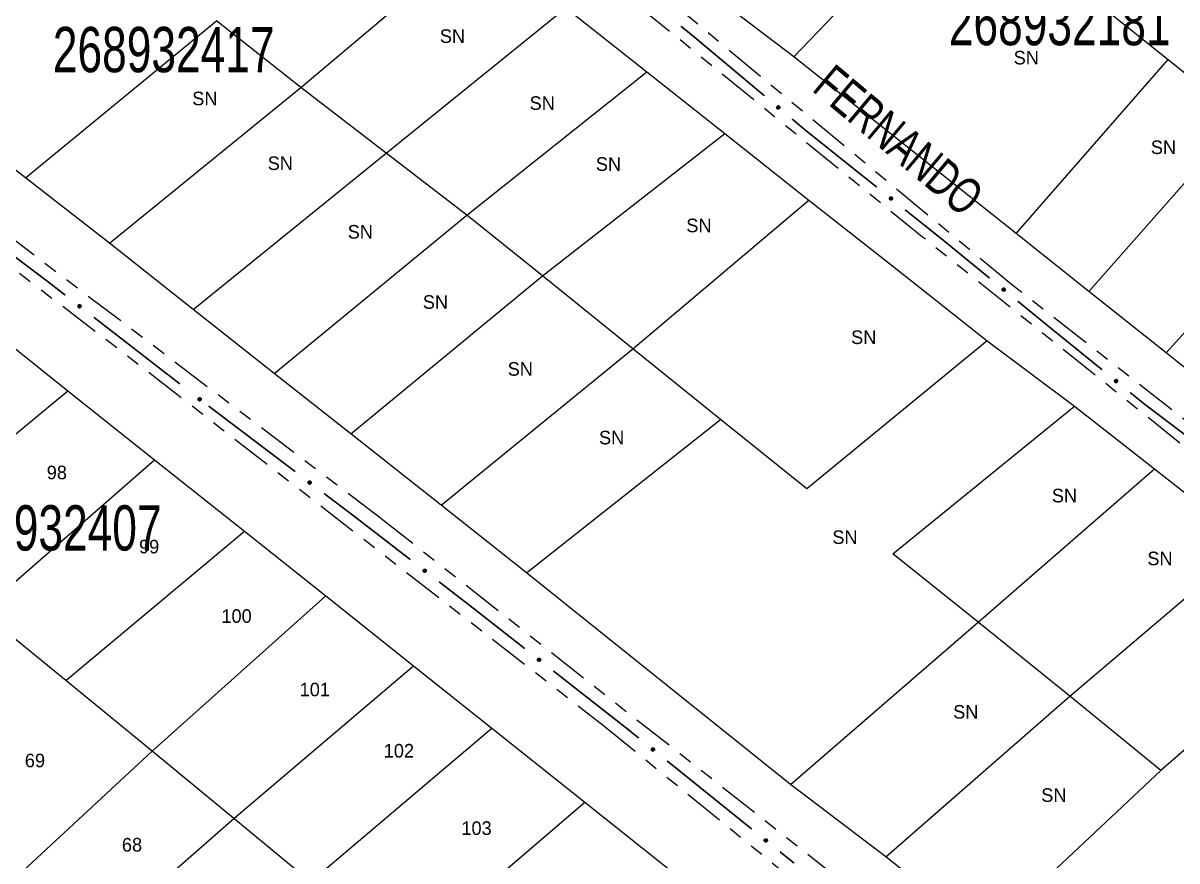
# Model space of a CAD drawing. Extents: x 207981 to 210201, y 4876477 to 4878908.
# Drawn here: x 208749.6 to 208877, y 4877132.3 to 4877224.8 of the extents above; entities that cross this region are included whole.
import ezdxf
from ezdxf.enums import TextEntityAlignment as Align

# ---------------------------------------------------------------- set-up
doc = ezdxf.new("R2010")
doc.units = 0
doc.header["$LTSCALE"] = 1.5
doc.header["$MEASUREMENT"] = 0
doc.linetypes.add('TRACO_25', pattern=[8, 3, -1, 1, -1, 1, -1])
for name, color, linetype in [('CD_MALHA_LOTES', 7, 'CONTINUOUS'), ('CD_TXT_QUADRA', 255, 'CONTINUOUS'), ('RU-QUADRA', 210, 'CONTINUOUS'), ('SV-EIXO-RUA-N-PAV', 6, 'CONTINUOUS'), ('SV-RUA-NAO-PAV', 7, 'CONTINUOUS'), ('SV-TXT-RUA-N-PAV', 7, 'CONTINUOUS'), ('Th_NmrPort', 1, 'CONTINUOUS')]:
    doc.layers.add(name, color=color, linetype=linetype)
doc.styles.add('ARIAL', font='ARIAL.SHX')

msp = doc.modelspace()

# ---------------------------------------------------------------- linework, layer by layer
at = {"layer": 'CD_MALHA_LOTES', "linetype": 'Continuous', "flags": 128}
for points in [[(208834.67, 4877221.06), (208852.46, 4877239.6)], [(208852.46, 4877239.6), (208875.99, 4877220.74)], [(208780.25, 4877217.68), (208799.79, 4877234.14)], [(208834.67, 4877221.06), (208825.23, 4877228.26)], [(208789.66, 4877210.43), (208809.52, 4877226.45)], [(208809.52, 4877226.45), (208818.46, 4877219.38)], [(208749.85, 4877207.69), (208770.955, 4877225.025)], [(208780.25, 4877217.68), (208770.955, 4877225.025)], [(208749.85, 4877207.69), (208730.04, 4877223.07)], [(208859.21, 4877201.54), (208834.67, 4877221.06)], [(208859.21, 4877201.54), (208875.99, 4877220.74)], [(208875.99, 4877220.74), (208884.1, 4877214.24)], [(208798.59, 4877203.56), (208818.46, 4877219.38)], [(208818.46, 4877219.38), (208827.06, 4877212.59)], [(208759.13, 4877200.48), (208780.25, 4877217.68)], [(208789.66, 4877210.43), (208780.25, 4877217.68)], [(208867.24, 4877195.15), (208884.1, 4877214.24)], [(208806.92, 4877196.86), (208827.06, 4877212.59)], [(208827.06, 4877212.59), (208836.35, 4877205.24)], [(208768.38, 4877193.16), (208789.66, 4877210.43)], [(208798.59, 4877203.56), (208789.66, 4877210.43)], [(208759.13, 4877200.48), (208749.85, 4877207.69)], [(208875.78, 4877188.36), (208892.85, 4877207.23)], [(208816.89, 4877188.83), (208836.35, 4877205.24)], [(208836.35, 4877205.24), (208845.74, 4877197.82)], [(208777.33, 4877186.09), (208798.59, 4877203.56)], [(208806.92, 4877196.86), (208798.59, 4877203.56)], [(208768.38, 4877193.16), (208759.13, 4877200.48)], [(208867.24, 4877195.15), (208859.21, 4877201.54)], [(208785.77, 4877179.42), (208806.92, 4877196.86)], [(208816.89, 4877188.83), (208806.92, 4877196.86)], [(208845.74, 4877197.82), (208856.03, 4877189.69)], [(208875.78, 4877188.36), (208867.24, 4877195.15)], [(208777.33, 4877186.09), (208768.38, 4877193.16)], [(208745.37, 4877191.5), (208754.55, 4877184.19)], [(208856.03, 4877189.69), (208836.11, 4877173.36)], [(208856.03, 4877189.69), (208865.67, 4877182.49)], [(208795.73, 4877171.56), (208816.89, 4877188.83)], [(208826.59, 4877181.03), (208816.89, 4877188.83)], [(208884.06, 4877181.77), (208875.78, 4877188.36)], [(208785.77, 4877179.42), (208777.33, 4877186.09)], [(208735.02, 4877168.05), (208754.55, 4877184.19)], [(208754.55, 4877184.19), (208764.12, 4877176.57)], [(208845.62, 4877166.17), (208865.67, 4877182.49)], [(208865.67, 4877182.49), (208874.48, 4877175.58)], [(208805.17, 4877164.09), (208826.59, 4877181.03)], [(208836.11, 4877173.36), (208826.59, 4877181.03)], [(208795.73, 4877171.56), (208785.77, 4877179.42)], [(208744.98, 4877159.86), (208764.12, 4877176.57)], [(208764.12, 4877176.57), (208774.03, 4877168.68)], [(208855.01, 4877158.63), (208874.48, 4877175.58)], [(208874.48, 4877175.58), (208884.99, 4877167.32)], [(208805.17, 4877164.09), (208795.73, 4877171.56)], [(208754.31, 4877152.19), (208774.03, 4877168.68)], [(208774.03, 4877168.68), (208783, 4877161.55)], [(208865.16, 4877150.49), (208884.99, 4877167.32)], [(208855.01, 4877158.63), (208845.62, 4877166.17)], [(208834.31, 4877140.72), (208805.17, 4877164.09)], [(208763.84, 4877144.39), (208783, 4877161.55)], [(208783, 4877161.55), (208792.69, 4877153.83)], [(208834.31, 4877140.72), (208855.01, 4877158.63)], [(208865.16, 4877150.49), (208855.01, 4877158.63)], [(208894.97, 4877159.48), (208875.18, 4877142.26)], [(208754.31, 4877152.19), (208748.48, 4877156.98)], [(208772.85, 4877136.98), (208792.69, 4877153.83)], [(208792.69, 4877153.83), (208801.34, 4877146.94)], [(208763.84, 4877144.39), (208754.31, 4877152.19)], [(208844.85, 4877132.75), (208865.16, 4877150.49)], [(208875.18, 4877142.26), (208865.16, 4877150.49)], [(208781.33, 4877129.99), (208801.34, 4877146.94)], [(208801.34, 4877146.94), (208811.61, 4877138.77)], [(208743.96, 4877126.01), (208763.84, 4877144.39)], [(208772.85, 4877136.98), (208763.84, 4877144.39)], [(208855.79, 4877124.06), (208875.18, 4877142.26)], [(208844.85, 4877132.75), (208834.31, 4877140.72)], [(208791.55, 4877121.59), (208811.61, 4877138.77)], [(208811.61, 4877138.77), (208820.12, 4877132)], [(208752.64, 4877119.25), (208772.85, 4877136.98)], [(208781.33, 4877129.99), (208772.85, 4877136.98)], [(208855.79, 4877124.06), (208844.85, 4877132.75)]]:
    msp.add_lwpolyline(points, dxfattribs=at)
at = {"layer": 'RU-QUADRA', "linetype": 'Continuous', "flags": 128}
for points in [[(208728.36, 4877340.42), (208765.44, 4877310.11), (208774.52, 4877302.69), (208781.37, 4877297.09), (208787.63, 4877291.97), (208795.31, 4877285.69), (208802.2, 4877280.06), (208813.39, 4877270.91), (208822.97, 4877263.25), (208829.11, 4877258.32), (208835.4, 4877253.27), (208844.03, 4877246.36), (208852.46, 4877239.6), (208875.99, 4877220.74), (208884.1, 4877214.24)], [(208884.06, 4877181.77), (208875.78, 4877188.36), (208867.24, 4877195.15), (208859.21, 4877201.54), (208834.67, 4877221.06), (208825.23, 4877228.26), (208816.53, 4877235.15), (208809.04, 4877241.22), (208802.44, 4877246.47), (208792.92, 4877254.42), (208781.68, 4877263.11), (208775.08, 4877268.28), (208767.29, 4877274.43), (208760.24, 4877279.83), (208753.05, 4877285.52), (208744.35, 4877292.27)], [(208743.65, 4877278.89), (208772.63, 4877255.61), (208782.22, 4877248.03), (208790.62, 4877241.39), (208799.79, 4877234.14), (208809.52, 4877226.45), (208818.46, 4877219.38), (208827.06, 4877212.59), (208836.35, 4877205.24), (208845.74, 4877197.82), (208856.03, 4877189.69), (208865.67, 4877182.49), (208874.48, 4877175.58), (208884.99, 4877167.32), (208894.97, 4877159.48), (208912.03, 4877145.45), (208874.92, 4877108.85)], [(208855.79, 4877124.06), (208844.85, 4877132.75), (208834.31, 4877140.72), (208805.17, 4877164.09), (208795.73, 4877171.56), (208785.77, 4877179.42), (208777.33, 4877186.09), (208768.38, 4877193.16), (208759.13, 4877200.48), (208749.85, 4877207.69), (208730.04, 4877223.07)], [(208745.37, 4877191.5), (208754.55, 4877184.19), (208764.12, 4877176.57), (208774.03, 4877168.68), (208783, 4877161.55), (208792.69, 4877153.83), (208801.34, 4877146.94), (208811.61, 4877138.77), (208820.12, 4877132), (208830.15, 4877124.01), (208839.73, 4877116.38), (208861.16, 4877099.33), (208851.7, 4877090.79), (208840.87, 4877081), (208831.05, 4877072.13), (208822.74, 4877064.62), (208802.49, 4877080.4), (208789.4, 4877090.6), (208779.68, 4877098.18), (208761.3, 4877112.5), (208752.64, 4877119.25), (208743.96, 4877126.01)]]:
    msp.add_lwpolyline(points, dxfattribs=at)
at = {"layer": 'SV-EIXO-RUA-N-PAV', "const_width": 0.18}
for points in [[(208823.771113, 4877223.168514), (208822.207609, 4877224.440777)], [(208824.525368, 4877222.536159), (208823.771113, 4877223.168514)], [(208831.422198, 4877216.753968), (208824.525368, 4877222.536159)], [(208836.006061, 4877212.910931), (208834.487456, 4877214.184105)], [(208836.020362, 4877212.899514), (208836.006061, 4877212.910931)], [(208843.835195, 4877206.660252), (208836.020362, 4877212.899514)], [(208851.330642, 4877200.675983), (208846.961128, 4877204.164547)], [(208744.690132, 4877201.996952), (208751.874978, 4877196.576805)], [(208851.646952, 4877200.417184), (208851.330642, 4877200.675983)], [(208856.290696, 4877196.617758), (208851.646952, 4877200.417184)], [(208751.874978, 4877196.576805), (208752.338791, 4877196.226911)], [(208752.338791, 4877196.226911), (208754.250899, 4877194.745204)], [(208862.206152, 4877191.777839), (208859.386525, 4877194.084806)], [(208757.4127, 4877192.2951), (208766.898104, 4877184.944786)], [(208862.483312, 4877191.553031), (208862.206152, 4877191.777839)], [(208868.696445, 4877186.51349), (208862.483312, 4877191.553031)], [(208873.328832, 4877182.75611), (208871.803012, 4877183.993719)], [(208770.068306, 4877182.505648), (208779.635405, 4877175.261987)], [(208873.35703, 4877182.734771), (208873.328832, 4877182.75611)], [(208881.331093, 4877176.700344), (208873.35703, 4877182.734771)], [(208782.824438, 4877172.847434), (208786.013471, 4877170.43288)], [(208786.013471, 4877170.43288), (208786.38655, 4877170.150406)], [(208786.38655, 4877170.150406), (208792.347844, 4877165.546635)], [(208795.513673, 4877163.101737), (208798.679502, 4877160.656839)], [(208798.679502, 4877160.656839), (208798.868669, 4877160.51075)], [(208798.868669, 4877160.51075), (208804.979569, 4877155.726415)], [(208808.129116, 4877153.260578), (208816.002983, 4877147.095984)], [(208816.002983, 4877147.095984), (208816.232408, 4877146.916363)], [(208816.232408, 4877146.916363), (208817.563241, 4877145.844784)], [(208820.678805, 4877143.336147), (208830.025499, 4877135.810238)], [(208833.141064, 4877133.301601), (208834.698846, 4877132.047283)]]:
    msp.add_lwpolyline(points, dxfattribs=at)
at = {"layer": 'SV-EIXO-RUA-N-PAV'}
for points in [[(208832.994208, 4877215.292371), (208832.945553, 4877215.287398), (208832.90272, 4877215.293073), (208832.868357, 4877215.308089), (208832.841451, 4877215.329276), (208832.816367, 4877215.354051), (208832.796588, 4877215.38461), (208832.782148, 4877215.423389), (208832.776817, 4877215.472162), (208832.785514, 4877215.515659), (208832.798433, 4877215.550135), (208832.81891, 4877215.579463), (208832.843387, 4877215.603428), (208832.875809, 4877215.622924), (208832.915251, 4877215.637173), (208832.964423, 4877215.641347), (208833.006378, 4877215.635495), (208833.039234, 4877215.620099), (208833.068587, 4877215.599325), (208833.093893, 4877215.573725), (208833.113136, 4877215.543616), (208833.127412, 4877215.503878), (208833.130889, 4877215.45529), (208833.12553, 4877215.413379), (208833.110598, 4877215.380315), (208833.089496, 4877215.351877), (208833.064953, 4877215.326416), (208833.035062, 4877215.305254), (208832.994208, 4877215.292371)], [(208845.441763, 4877205.236727), (208845.393242, 4877205.23059), (208845.350284, 4877205.235238), (208845.315572, 4877205.249426), (208845.288167, 4877205.269963), (208845.262496, 4877205.294131), (208845.24199, 4877205.324207), (208845.226626, 4877205.362629), (208845.220128, 4877205.41126), (208845.227781, 4877205.454952), (208845.239871, 4877205.489728), (208845.259639, 4877205.519538), (208845.283535, 4877205.544082), (208845.31548, 4877205.564349), (208845.35457, 4877205.57954), (208845.403628, 4877205.58489), (208845.445711, 4877205.580045), (208845.478926, 4877205.565439), (208845.508769, 4877205.545376), (208845.534681, 4877205.520388), (208845.554639, 4877205.490749), (208845.569863, 4877205.451364), (208845.574502, 4877205.402874), (208845.570149, 4877205.360846), (208845.556014, 4877205.327435), (208845.535599, 4877205.298499), (208845.511672, 4877205.272457), (208845.482297, 4877205.250585), (208845.441763, 4877205.236727)], [(208857.880106, 4877195.175101), (208857.831514, 4877195.169545), (208857.788616, 4877195.174707), (208857.754075, 4877195.18931), (208857.726918, 4877195.210173), (208857.701538, 4877195.234646), (208857.681394, 4877195.264965), (208857.666491, 4877195.303569), (208857.660576, 4877195.352274), (208857.668752, 4877195.395872), (208857.681257, 4877195.430501), (208857.701381, 4877195.460072), (208857.725568, 4877195.484328), (208857.757755, 4877195.504211), (208857.797023, 4877195.518932), (208857.846142, 4877195.523695), (208857.888164, 4877195.518346), (208857.921202, 4877195.503344), (208857.950802, 4877195.482924), (208857.976413, 4877195.457629), (208857.996015, 4877195.427753), (208858.010766, 4877195.388189), (208858.014824, 4877195.339646), (208858.009968, 4877195.297674), (208857.995434, 4877195.264433), (208857.974674, 4877195.235744), (208857.950438, 4877195.209991), (208857.920803, 4877195.188472), (208857.880106, 4877195.175101)], [(208755.785654, 4877193.695173), (208755.834082, 4877193.702013), (208755.877102, 4877193.697989), (208755.912017, 4877193.684305), (208755.939717, 4877193.664169), (208755.965736, 4877193.640376), (208755.986675, 4877193.6106), (208756.002596, 4877193.572405), (208756.009798, 4877193.523873), (208756.002779, 4877193.480074), (208755.991195, 4877193.445127), (208755.971861, 4877193.415033), (208755.948324, 4877193.390145), (208755.916676, 4877193.369417), (208755.877811, 4877193.353661), (208755.828835, 4877193.3476), (208755.786687, 4877193.351834), (208755.753263, 4877193.365956), (208755.723132, 4877193.385585), (208755.696861, 4877193.410194), (208755.676474, 4877193.439541), (208755.660681, 4877193.478701), (208755.655339, 4877193.527119), (208755.659083, 4877193.569205), (208755.672732, 4877193.602818), (208755.692725, 4877193.632047), (208755.716271, 4877193.658433), (208755.745326, 4877193.680728), (208755.785654, 4877193.695173)], [(208870.291972, 4877185.077601), (208870.243405, 4877185.071839), (208870.200485, 4877185.076818), (208870.165883, 4877185.091274), (208870.138637, 4877185.112022), (208870.113154, 4877185.136387), (208870.092881, 4877185.166621), (208870.077813, 4877185.20516), (208870.071691, 4877185.25384), (208870.079682, 4877185.297472), (208870.092039, 4877185.332154), (208870.112038, 4877185.36181), (208870.136122, 4877185.386169), (208870.168223, 4877185.406189), (208870.207429, 4877185.421077), (208870.256527, 4877185.426048), (208870.298571, 4877185.420878), (208870.331673, 4877185.406016), (208870.36136, 4877185.385723), (208870.387078, 4877185.360536), (208870.406807, 4877185.330743), (208870.421726, 4877185.291242), (208870.42599, 4877185.242718), (208870.421313, 4877185.200725), (208870.40692, 4877185.167423), (208870.386282, 4877185.138646), (208870.362155, 4877185.11279), (208870.332612, 4877185.091146), (208870.291972, 4877185.077601)], [(208769.036502, 4877183.424945), (208769.08485, 4877183.432327), (208769.127912, 4877183.428784), (208769.162978, 4877183.415493), (208769.190902, 4877183.395667), (208769.217185, 4877183.372167), (208769.238457, 4877183.342628), (208769.254804, 4877183.304613), (208769.262549, 4877183.256165), (208769.256021, 4877183.212291), (208769.244829, 4877183.177215), (208769.225833, 4877183.146907), (208769.202576, 4877183.121757), (208769.171162, 4877183.100676), (208769.132476, 4877183.084486), (208769.083571, 4877183.077877), (208769.041378, 4877183.081639), (208769.007798, 4877183.095386), (208768.97745, 4877183.114677), (208768.950904, 4877183.13899), (208768.930191, 4877183.168107), (208768.91396, 4877183.207087), (208768.908076, 4877183.255442), (208768.911348, 4877183.297568), (208768.92462, 4877183.331332), (208768.944285, 4877183.360782), (208768.967534, 4877183.387431), (208768.996338, 4877183.41005), (208769.036502, 4877183.424945)], [(208781.18182, 4877174.229204), (208781.230168, 4877174.236586), (208781.27323, 4877174.233044), (208781.308296, 4877174.219752), (208781.33622, 4877174.199927), (208781.362503, 4877174.176427), (208781.383775, 4877174.146887), (208781.400122, 4877174.108872), (208781.407867, 4877174.060425), (208781.401339, 4877174.01655), (208781.390147, 4877173.981475), (208781.371151, 4877173.951167), (208781.347894, 4877173.926017), (208781.31648, 4877173.904935), (208781.277794, 4877173.888745), (208781.228889, 4877173.882136), (208781.186696, 4877173.885898), (208781.153116, 4877173.899646), (208781.122767, 4877173.918936), (208781.096222, 4877173.943249), (208781.075508, 4877173.972366), (208781.059278, 4877174.011346), (208781.053394, 4877174.059702), (208781.056666, 4877174.101827), (208781.069938, 4877174.135591), (208781.089602, 4877174.165042), (208781.112852, 4877174.19169), (208781.141655, 4877174.214309), (208781.18182, 4877174.229204)], [(208793.884325, 4877164.499131), (208793.932742, 4877164.506051), (208793.975768, 4877164.502097), (208794.010705, 4877164.488471), (208794.038439, 4877164.46838), (208794.064496, 4877164.44463), (208794.085485, 4877164.414889), (208794.101468, 4877164.37672), (208794.108751, 4877164.3282), (208794.101804, 4877164.28439), (208794.090278, 4877164.249423), (208794.070993, 4877164.219298), (208794.047497, 4877164.194371), (208794.015882, 4877164.173591), (208793.977043, 4877164.157771), (208793.928078, 4877164.151629), (208793.885923, 4877164.155794), (208793.852476, 4877164.169861), (208793.822313, 4877164.189441), (208793.796001, 4877164.214006), (208793.775566, 4877164.243319), (208793.759709, 4877164.282453), (208793.754287, 4877164.330862), (208793.757961, 4877164.372955), (208793.771555, 4877164.40659), (208793.791499, 4877164.435852), (208793.815002, 4877164.462277), (208793.844021, 4877164.48462), (208793.884325, 4877164.499131)], [(208806.50907, 4877154.668746), (208806.557532, 4877154.675344), (208806.600531, 4877154.671106), (208806.635377, 4877154.657248), (208806.662977, 4877154.636974), (208806.688876, 4877154.613051), (208806.709667, 4877154.583172), (208806.725397, 4877154.544897), (208806.732357, 4877154.496331), (208806.72512, 4877154.452567), (208806.713362, 4877154.417678), (208806.693878, 4877154.387681), (208806.670217, 4877154.362911), (208806.638466, 4877154.34234), (208806.599523, 4877154.326779), (208806.550518, 4877154.320962), (208806.508391, 4877154.325406), (208806.475038, 4877154.339695), (208806.445006, 4877154.359474), (208806.418857, 4877154.384213), (208806.398617, 4877154.413661), (208806.38302, 4877154.452899), (208806.377919, 4877154.501343), (208806.381872, 4877154.54341), (208806.395689, 4877154.576955), (208806.415827, 4877154.606084), (208806.439505, 4877154.632352), (208806.46867, 4877154.654502), (208806.50907, 4877154.668746)], [(208819.07815, 4877144.766317), (208819.126696, 4877144.772253), (208819.169634, 4877144.767427), (208819.204288, 4877144.753095), (208819.231607, 4877144.732445), (208819.257178, 4877144.708171), (208819.277559, 4877144.67801), (208819.292764, 4877144.639525), (208819.29906, 4877144.590867), (208819.291226, 4877144.547207), (208819.278992, 4877144.512481), (208819.2591, 4877144.482754), (208819.235103, 4877144.458308), (208819.203074, 4877144.438174), (208819.163922, 4877144.423146), (208819.114842, 4877144.417999), (208819.07278, 4877144.423018), (208819.039625, 4877144.437761), (208819.009866, 4877144.457949), (208818.984057, 4877144.483043), (208818.964222, 4877144.512765), (208818.949162, 4877144.552212), (208818.944723, 4877144.600722), (208818.949251, 4877144.642731), (208818.963524, 4877144.676084), (208818.984059, 4877144.704934), (208819.008093, 4877144.730877), (208819.037559, 4877144.752627), (208819.07815, 4877144.766317)], [(208831.540408, 4877134.731771), (208831.588955, 4877134.737707), (208831.631892, 4877134.732881), (208831.666546, 4877134.718549), (208831.693866, 4877134.697899), (208831.719436, 4877134.673625), (208831.739817, 4877134.643464), (208831.755022, 4877134.604979), (208831.761319, 4877134.556321), (208831.753484, 4877134.512661), (208831.741251, 4877134.477935), (208831.721359, 4877134.448208), (208831.697362, 4877134.423763), (208831.665332, 4877134.403628), (208831.62618, 4877134.3886), (208831.5771, 4877134.383453), (208831.535038, 4877134.388472), (208831.501883, 4877134.403215), (208831.472124, 4877134.423403), (208831.446316, 4877134.448497), (208831.42648, 4877134.478219), (208831.41142, 4877134.517666), (208831.406982, 4877134.566176), (208831.411509, 4877134.608185), (208831.425783, 4877134.641538), (208831.446317, 4877134.670389), (208831.470352, 4877134.696331), (208831.499817, 4877134.718081), (208831.540408, 4877134.731771)]]:
    msp.add_lwpolyline(points, close=True, dxfattribs=at)
for points in [[(208833.035062, 4877215.305254), (208832.776817, 4877215.472162)], [(208832.994208, 4877215.292371), (208832.782148, 4877215.423389)], [(208833.015146, 4877215.300731), (208832.783391, 4877215.446953)], [(208833.046474, 4877215.318982), (208832.784395, 4877215.490628)], [(208833.064953, 4877215.326416), (208832.785514, 4877215.515659)], [(208833.073618, 4877215.34074), (208832.79464, 4877215.528334)], [(208832.967595, 4877215.290739), (208832.795306, 4877215.399571)], [(208832.945553, 4877215.287398), (208832.796588, 4877215.38461)], [(208833.089496, 4877215.351877), (208832.798433, 4877215.550135)], [(208833.098334, 4877215.368096), (208832.811698, 4877215.565672)], [(208832.921122, 4877215.290528), (208832.813895, 4877215.364399)], [(208832.90272, 4877215.293073), (208832.816367, 4877215.354051)], [(208833.110598, 4877215.380315), (208832.81891, 4877215.579463)], [(208833.115899, 4877215.399666), (208832.833784, 4877215.589891)], [(208833.12553, 4877215.413379), (208832.843387, 4877215.603428)], [(208833.12719, 4877215.436497), (208832.863896, 4877215.610941)], [(208833.130889, 4877215.45529), (208832.875809, 4877215.622924)], [(208833.125225, 4877215.480879), (208832.898192, 4877215.628485)], [(208833.127412, 4877215.503878), (208832.915251, 4877215.637173)], [(208833.114526, 4877215.525462), (208832.94608, 4877215.634632)], [(208833.113136, 4877215.543616), (208832.964423, 4877215.641347)], [(208833.099781, 4877215.560972), (208832.990632, 4877215.634674)], [(208833.093893, 4877215.573725), (208833.006378, 4877215.635495)], [(208845.556014, 4877205.327435), (208845.259639, 4877205.519538)], [(208845.560849, 4877205.346907), (208845.274258, 4877205.530319)], [(208845.570149, 4877205.360846), (208845.283535, 4877205.544082)], [(208845.571254, 4877205.383997), (208845.303858, 4877205.552085)], [(208845.574502, 4877205.402874), (208845.31548, 4877205.564349)], [(208845.568227, 4877205.428319), (208845.337724, 4877205.570445)], [(208845.569863, 4877205.451364), (208845.35457, 4877205.57954)], [(208845.556463, 4877205.472633), (208845.385451, 4877205.577738)], [(208845.554639, 4877205.490749), (208845.403628, 4877205.58489)], [(208845.540872, 4877205.50778), (208845.429989, 4877205.578847)], [(208845.534681, 4877205.520388), (208845.445711, 4877205.580045)], [(208845.482297, 4877205.250585), (208845.220128, 4877205.41126)], [(208845.441763, 4877205.236727), (208845.226626, 4877205.362629)], [(208845.493376, 4877205.264583), (208845.227262, 4877205.429902)], [(208845.462495, 4877205.245586), (208845.227305, 4877205.386216)], [(208845.511672, 4877205.272457), (208845.227781, 4877205.454952)], [(208845.519992, 4877205.286985), (208845.236601, 4877205.467843)], [(208845.535599, 4877205.298499), (208845.239871, 4877205.489728)], [(208845.415197, 4877205.234458), (208845.24035, 4877205.339133)], [(208845.393242, 4877205.23059), (208845.24199, 4877205.324207)], [(208845.544045, 4877205.314925), (208845.252759, 4877205.505578)], [(208845.368742, 4877205.233134), (208845.259777, 4877205.304416)], [(208845.350284, 4877205.235238), (208845.262496, 4877205.294131)], [(208857.920803, 4877195.188472), (208857.660576, 4877195.352274)], [(208857.900942, 4877195.183711), (208857.667452, 4877195.327146)], [(208857.932049, 4877195.202336), (208857.667932, 4877195.370829)], [(208857.950438, 4877195.209991), (208857.668752, 4877195.395872)], [(208857.958931, 4877195.224418), (208857.677725, 4877195.408656)], [(208857.974674, 4877195.235744), (208857.681257, 4877195.430501)], [(208857.983317, 4877195.252068), (208857.694334, 4877195.446195)], [(208857.995434, 4877195.264433), (208857.701381, 4877195.460072)], [(208858.000502, 4877195.283846), (208857.716128, 4877195.470677)], [(208858.009968, 4877195.297674), (208857.725568, 4877195.484328)], [(208858.011351, 4877195.320809), (208857.745986, 4877195.492087)], [(208858.014824, 4877195.339646), (208857.757755, 4877195.504211)], [(208858.008855, 4877195.365165), (208857.780069, 4877195.51004)], [(208858.010766, 4877195.388189), (208857.797023, 4877195.518932)], [(208857.997622, 4877195.409616), (208857.827881, 4877195.516761)], [(208857.996015, 4877195.427753), (208857.846142, 4877195.523695)], [(208857.982453, 4877195.444947), (208857.872428, 4877195.517337)], [(208857.976413, 4877195.457629), (208857.888164, 4877195.518346)], [(208857.880106, 4877195.175101), (208857.666491, 4877195.303569)], [(208857.853515, 4877195.17315), (208857.679933, 4877195.27991)], [(208857.831514, 4877195.169545), (208857.681394, 4877195.264965)], [(208857.807047, 4877195.172382), (208857.698943, 4877195.244963)], [(208857.788616, 4877195.174707), (208857.701538, 4877195.234646)], [(208755.655339, 4877193.527119), (208755.916676, 4877193.369417)], [(208755.658313, 4877193.546041), (208755.928119, 4877193.381849)], [(208755.659083, 4877193.569205), (208755.948324, 4877193.390145)], [(208755.660681, 4877193.478701), (208755.877811, 4877193.353661)], [(208755.661982, 4877193.501767), (208755.894523, 4877193.362999)], [(208755.668179, 4877193.583278), (208755.9574, 4877193.404041)], [(208755.672732, 4877193.602818), (208755.971861, 4877193.415033)], [(208755.674388, 4877193.457628), (208755.846906, 4877193.355015)], [(208755.676474, 4877193.439541), (208755.828835, 4877193.3476)], [(208755.684517, 4877193.6155), (208755.978538, 4877193.429092)], [(208755.690487, 4877193.422712), (208755.80239, 4877193.35326)], [(208755.692725, 4877193.632047), (208755.991195, 4877193.445127)], [(208755.696861, 4877193.410194), (208755.786687, 4877193.351834)], [(208755.708163, 4877193.643786), (208755.994147, 4877193.467057)], [(208755.716271, 4877193.658433), (208756.002779, 4877193.480074)], [(208755.734451, 4877193.666572), (208756.002935, 4877193.50513)], [(208755.745326, 4877193.680728), (208756.009798, 4877193.523873)], [(208755.765053, 4877193.686014), (208756.002259, 4877193.548811)], [(208755.785654, 4877193.695173), (208756.002596, 4877193.572405)], [(208755.812185, 4877193.697827), (208755.988532, 4877193.595699)], [(208755.834082, 4877193.702013), (208755.986675, 4877193.6106)], [(208755.858616, 4877193.699825), (208755.968604, 4877193.630131)], [(208755.877102, 4877193.697989), (208755.965736, 4877193.640376)], [(208870.332612, 4877185.091146), (208870.071691, 4877185.25384)], [(208870.291972, 4877185.077601), (208870.077813, 4877185.20516)], [(208870.312772, 4877185.0863), (208870.078674, 4877185.228741)], [(208870.343799, 4877185.105057), (208870.078969, 4877185.272426)], [(208870.362155, 4877185.11279), (208870.079682, 4877185.297472)], [(208870.370587, 4877185.127253), (208870.088601, 4877185.310294)], [(208870.26539, 4877185.075537), (208870.091356, 4877185.181559)], [(208870.386282, 4877185.138646), (208870.092039, 4877185.332154)], [(208870.243405, 4877185.071839), (208870.092881, 4877185.166621)], [(208870.394855, 4877185.155006), (208870.10505, 4877185.347904)], [(208870.218926, 4877185.074572), (208870.110514, 4877185.146693)], [(208870.40692, 4877185.167423), (208870.112038, 4877185.36181)], [(208870.200485, 4877185.076818), (208870.113154, 4877185.136387)], [(208870.411905, 4877185.186858), (208870.12674, 4877185.372478)], [(208870.421313, 4877185.200725), (208870.136122, 4877185.386169)], [(208870.422597, 4877185.223866), (208870.156507, 4877185.394014)], [(208870.42599, 4877185.242718), (208870.168223, 4877185.406189)], [(208870.419912, 4877185.268211), (208870.190513, 4877185.412112)], [(208870.421726, 4877185.291242), (208870.207429, 4877185.421077)], [(208870.408491, 4877185.312614), (208870.238296, 4877185.419036)], [(208870.406807, 4877185.330743), (208870.256527, 4877185.426048)], [(208870.393171, 4877185.34788), (208870.28284, 4877185.419801)], [(208870.387078, 4877185.360536), (208870.298571, 4877185.420878)], [(208768.908076, 4877183.255442), (208769.171162, 4877183.100676)], [(208768.910838, 4877183.274396), (208769.182465, 4877183.113235)], [(208768.911348, 4877183.297568), (208769.202576, 4877183.121757)], [(208768.91396, 4877183.207087), (208769.132476, 4877183.084486)], [(208768.915003, 4877183.230166), (208769.149083, 4877183.094011)], [(208768.920287, 4877183.311742), (208769.211496, 4877183.135754)], [(208768.92462, 4877183.331332), (208769.225833, 4877183.146907)], [(208768.927902, 4877183.18617), (208769.101558, 4877183.085494)], [(208768.930191, 4877183.168107), (208769.083571, 4877183.077877)], [(208768.936263, 4877183.344145), (208769.232352, 4877183.16104)], [(208768.944285, 4877183.360782), (208769.244829, 4877183.177215)], [(208768.944391, 4877183.151435), (208769.057064, 4877183.083241)], [(208768.950904, 4877183.13899), (208769.041378, 4877183.081639)], [(208768.95959, 4877183.372694), (208769.247536, 4877183.199177)], [(208768.967534, 4877183.387431), (208769.256021, 4877183.212291)], [(208768.985622, 4877183.395772), (208769.255897, 4877183.237346)], [(208768.996338, 4877183.41005), (208769.262549, 4877183.256165)], [(208769.016005, 4877183.415556), (208769.254731, 4877183.281017)], [(208769.036502, 4877183.424945), (208769.254804, 4877183.304613)], [(208769.063001, 4877183.427896), (208769.24048, 4877183.327749)], [(208769.08485, 4877183.432327), (208769.238457, 4877183.342628)], [(208769.109406, 4877183.430413), (208769.220168, 4877183.361955)], [(208769.127912, 4877183.428784), (208769.217185, 4877183.372167)], [(208781.053394, 4877174.059702), (208781.31648, 4877173.904935)], [(208781.056156, 4877174.078656), (208781.327783, 4877173.917495)], [(208781.056666, 4877174.101827), (208781.347894, 4877173.926017)], [(208781.059278, 4877174.011346), (208781.277794, 4877173.888745)], [(208781.060321, 4877174.034426), (208781.294401, 4877173.89827)], [(208781.065605, 4877174.116001), (208781.356814, 4877173.940014)], [(208781.069938, 4877174.135591), (208781.371151, 4877173.951167)], [(208781.07322, 4877173.990429), (208781.246876, 4877173.889754)], [(208781.075508, 4877173.972366), (208781.228889, 4877173.882136)], [(208781.081581, 4877174.148404), (208781.37767, 4877173.965299)], [(208781.089602, 4877174.165042), (208781.390147, 4877173.981475)], [(208781.089709, 4877173.955695), (208781.202382, 4877173.8875)], [(208781.096222, 4877173.943249), (208781.186696, 4877173.885898)], [(208781.104908, 4877174.176953), (208781.392853, 4877174.003437)], [(208781.112852, 4877174.19169), (208781.401339, 4877174.01655)], [(208781.130939, 4877174.200032), (208781.401215, 4877174.041606)], [(208781.141655, 4877174.214309), (208781.407867, 4877174.060425)], [(208781.161322, 4877174.219815), (208781.400049, 4877174.085276)], [(208781.18182, 4877174.229204), (208781.400122, 4877174.108872)], [(208781.208318, 4877174.232155), (208781.385798, 4877174.132008)], [(208781.230168, 4877174.236586), (208781.383775, 4877174.146887)], [(208781.254724, 4877174.234673), (208781.365486, 4877174.166214)], [(208781.27323, 4877174.233044), (208781.362503, 4877174.176427)], [(208793.754287, 4877164.330862), (208794.015882, 4877164.173591)], [(208793.757229, 4877164.349789), (208794.027305, 4877164.186041)], [(208793.757961, 4877164.372955), (208794.047497, 4877164.194371)], [(208793.759709, 4877164.282453), (208793.977043, 4877164.157771)], [(208793.760972, 4877164.305521), (208793.993741, 4877164.167137)], [(208793.767034, 4877164.387042), (208794.05655, 4877164.208282)], [(208793.771555, 4877164.40659), (208794.070993, 4877164.219298)], [(208793.77345, 4877164.261403), (208793.946137, 4877164.159074)], [(208793.775566, 4877164.243319), (208793.928078, 4877164.151629)], [(208793.783319, 4877164.419292), (208794.077646, 4877164.233367)], [(208793.789607, 4877164.226513), (208793.901623, 4877164.157246)], [(208793.791499, 4877164.435852), (208794.090278, 4877164.249423)], [(208793.796001, 4877164.214006), (208793.885923, 4877164.155794)], [(208793.806918, 4877164.447616), (208794.093193, 4877164.271358)], [(208793.815002, 4877164.462277), (208794.101804, 4877164.28439)], [(208793.833169, 4877164.470445), (208794.101919, 4877164.309446)], [(208793.844021, 4877164.48462), (208794.108751, 4877164.3282)], [(208793.863739, 4877164.489938), (208794.10117, 4877164.353125)], [(208793.884325, 4877164.499131), (208794.101468, 4877164.37672)], [(208793.910851, 4877164.501828), (208794.087366, 4877164.399991)], [(208793.932742, 4877164.506051), (208794.085485, 4877164.414889)], [(208793.957279, 4877164.503903), (208794.067381, 4877164.43439)], [(208793.975768, 4877164.502097), (208794.064496, 4877164.44463)], [(208806.395689, 4877154.576955), (208806.693878, 4877154.387681)], [(208806.407537, 4877154.589578), (208806.700625, 4877154.401706)], [(208806.415827, 4877154.606084), (208806.713362, 4877154.417678)], [(208806.431323, 4877154.617746), (208806.716424, 4877154.439593)], [(208806.439505, 4877154.632352), (208806.72512, 4877154.452567)], [(208806.457725, 4877154.6404), (208806.725401, 4877154.477622)], [(208806.46867, 4877154.654502), (208806.732357, 4877154.496331)], [(208806.488424, 4877154.65969), (208806.724942, 4877154.521305)], [(208806.50907, 4877154.668746), (208806.725397, 4877154.544897)], [(208806.535614, 4877154.671267), (208806.711449, 4877154.568262)], [(208806.557532, 4877154.675344), (208806.709667, 4877154.583172)], [(208806.582054, 4877154.673034), (208806.691693, 4877154.602792)], [(208806.600531, 4877154.671106), (208806.688876, 4877154.613051)], [(208806.377919, 4877154.501343), (208806.638466, 4877154.34234)], [(208806.380987, 4877154.52025), (208806.649971, 4877154.354715)], [(208806.381872, 4877154.54341), (208806.670217, 4877154.362911)], [(208806.38302, 4877154.452899), (208806.599523, 4877154.326779)], [(208806.384436, 4877154.475959), (208806.616282, 4877154.336033)], [(208806.391039, 4877154.557438), (208806.679362, 4877154.376761)], [(208806.396621, 4877154.431759), (208806.568626, 4877154.328287)], [(208806.398617, 4877154.413661), (208806.550518, 4877154.320962)], [(208806.412546, 4877154.396762), (208806.524101, 4877154.326754)], [(208806.418857, 4877154.384213), (208806.508391, 4877154.325406)], [(208818.944723, 4877144.600722), (208819.203074, 4877144.438174)], [(208818.948049, 4877144.619585), (208819.214747, 4877144.45039)], [(208818.949162, 4877144.552212), (208819.163922, 4877144.423146)], [(208818.949251, 4877144.642731), (208819.235103, 4877144.458308)], [(208818.950893, 4877144.57525), (208819.180806, 4877144.432171)], [(208818.958608, 4877144.656632), (208819.244437, 4877144.472033)], [(208818.962473, 4877144.530888), (208819.133048, 4877144.425076)], [(208818.963524, 4877144.676084), (208819.2591, 4877144.482754)], [(208818.964222, 4877144.512765), (208819.114842, 4877144.417999)], [(208818.975545, 4877144.688544), (208819.266038, 4877144.496685)], [(208818.977919, 4877144.495677), (208819.088507, 4877144.424151)], [(208818.984057, 4877144.483043), (208819.07278, 4877144.423018)], [(208818.984059, 4877144.704934), (208819.278992, 4877144.512481)], [(208818.999713, 4877144.716384), (208819.282353, 4877144.534353)], [(208819.008093, 4877144.730877), (208819.291226, 4877144.547207)], [(208819.026422, 4877144.738675), (208819.291849, 4877144.572255)], [(208819.037559, 4877144.752627), (208819.29906, 4877144.590867)], [(208819.057381, 4877144.757544), (208819.291987, 4877144.615941)], [(208819.07815, 4877144.766317), (208819.292764, 4877144.639525)], [(208819.104725, 4877144.768476), (208819.279137, 4877144.663077)], [(208819.126696, 4877144.772253), (208819.277559, 4877144.67801)], [(208819.151185, 4877144.769607), (208819.259854, 4877144.697874)], [(208819.169634, 4877144.767427), (208819.257178, 4877144.708171)], [(208831.406982, 4877134.566176), (208831.665332, 4877134.403628)], [(208831.410308, 4877134.585039), (208831.677005, 4877134.415844)], [(208831.41142, 4877134.517666), (208831.62618, 4877134.3886)], [(208831.411509, 4877134.608185), (208831.697362, 4877134.423763)], [(208831.413151, 4877134.540704), (208831.643064, 4877134.397625)], [(208831.420867, 4877134.622086), (208831.706695, 4877134.437487)], [(208831.424732, 4877134.496342), (208831.595307, 4877134.39053)], [(208831.425783, 4877134.641538), (208831.721359, 4877134.448208)], [(208831.42648, 4877134.478219), (208831.5771, 4877134.383453)], [(208831.437803, 4877134.653998), (208831.728296, 4877134.462139)], [(208831.440177, 4877134.461131), (208831.550765, 4877134.389605)], [(208831.446316, 4877134.448497), (208831.535038, 4877134.388472)], [(208831.446317, 4877134.670389), (208831.741251, 4877134.477935)], [(208831.461972, 4877134.681838), (208831.744611, 4877134.499807)], [(208831.470352, 4877134.696331), (208831.753484, 4877134.512661)], [(208831.48868, 4877134.704129), (208831.754108, 4877134.537709)], [(208831.499817, 4877134.718081), (208831.761319, 4877134.556321)], [(208831.51964, 4877134.722998), (208831.754246, 4877134.581395)], [(208831.540408, 4877134.731771), (208831.755022, 4877134.604979)], [(208831.566983, 4877134.73393), (208831.741395, 4877134.628532)], [(208831.588955, 4877134.737707), (208831.739817, 4877134.643464)], [(208831.613443, 4877134.735061), (208831.722113, 4877134.663328)], [(208831.631892, 4877134.732881), (208831.719436, 4877134.673625)]]:
    msp.add_lwpolyline(points, dxfattribs=at)
at = {"layer": 'SV-RUA-NAO-PAV', "linetype": 'TRACO_25'}
for points in [[(208993.680081, 4877221.691727, 12.169678), (208951.661851, 4877182.392467, 11.447702), (208941.436878, 4877172.637607, 11.447702), (208919.664079, 4877151.998783, 11.646869), (208915.867577, 4877152.748008, 11.646869), (208912.134182, 4877154.40001, 11.646869), (208904.738089, 4877159.909648, 11.646869), (208858.716961, 4877195.926045, 11.746451), (208811.85556, 4877234.761808, 11.671764), (208801.684345, 4877243.389761, 11.223641), (208787.301743, 4877254.733356, 11.223641), (208774.872844, 4877262.596537, 11.223641), (208757.878226, 4877275.279088, 11.223641), (208743.927421, 4877285.93243, 11.223641)], [(208737.673975, 4877209.159704, 10.626145), (208789.076615, 4877170.136172, 10.99958), (208838.395324, 4877131.309316, 10.825311), (208868.619591, 4877108.302544, 10.825311), (208871.173296, 4877106.73445, 10.850206), (208874.207241, 4877106.751326, 10.850206), (208899.383291, 4877129.170878, 11.049372), (208916.440956, 4877147.394609, 11.34812), (208916.368622, 4877149.047101, 11.422807), (208896.039788, 4877163.42211, 11.497494), (208848.892329, 4877201.151591, 11.572181), (208800.241126, 4877240.689153, 11.298328), (208781.214119, 4877253.465101, 11.298328), (208764.473152, 4877265.894001, 11.298328), (208746.717582, 4877279.337504, 11.298328)], [(208734.904864, 4877208.094265, 10.501667), (208763.50911, 4877186.217538, 10.750624), (208813.682591, 4877147.227125, 10.949789), (208845.348502, 4877121.43435, 10.825311), (208857.671759, 4877109.40389, 10.700832), (208861.297052, 4877100.860842, 10.526563), (208860.881561, 4877096.320523, 10.476771), (208859.521961, 4877092.994748, 10.352292), (208828.836606, 4877066.290168, 10.003753), (208824.942992, 4877064.933606, 10.003753), (208819.148868, 4877065.053954, 9.978857), (208815.444916, 4877066.380675, 9.978857), (208808.516243, 4877070.694233, 9.978857), (208782.28516, 4877091.376165, 9.978857), (208743.060289, 4877123.603285, 10.003753)]]:
    msp.add_polyline3d(points, dxfattribs=at)

# ---------------------------------------------------------------- texts
at = {"layer": 'CD_TXT_QUADRA', "style": 'ARIAL', "width": 0.7}
for s, p in [('268932181', (208851.79, 4877222.33)), ('268932417', (208752.880857, 4877219.353631)), ('268932407', (208740.41, 4877166.55))]:
    msp.add_text(s, height=5, dxfattribs=at).set_placement(p)
at = {"layer": 'SV-TXT-RUA-N-PAV', "style": 'ARIAL', "width": 0.7}
msp.add_text('FERNANDO', height=4, rotation=320, dxfattribs=at).set_placement((208836.563679, 4877217.363231))
at = {"layer": 'Th_NmrPort', "color": 1}
for s, p in [('SN', (208795.599156, 4877223.336578)), ('SN', (208858.945434, 4877220.958161)), ('SN', (208768.268035, 4877216.454903)), ('SN', (208805.509156, 4877215.946578)), ('SN', (208874.086808, 4877211.06743)), ('SN', (208776.598654, 4877209.306598)), ('SN', (208812.818654, 4877209.216598)), ('SN', (208822.809156, 4877202.436578)), ('SN', (208785.428654, 4877201.736598)), ('SN', (208793.718654, 4877193.986598)), ('SN', (208840.999156, 4877190.096578)), ('SN', (208803.088654, 4877186.596598)), ('SN', (208813.169156, 4877179.016578)), ('98', (208752.205358, 4877175.168587)), ('SN', (208863.159156, 4877172.616578)), ('SN', (208838.929156, 4877168.026578)), ('99', (208762.39609, 4877166.987213)), ('SN', (208873.699156, 4877165.676578)), ('100', (208771.485358, 4877159.318587)), ('101', (208780.125358, 4877151.208587)), ('SN', (208852.259156, 4877148.746578)), ('102', (208789.405358, 4877144.448587)), ('69', (208749.789746, 4877143.373467)), ('SN', (208861.989156, 4877139.556578)), ('103', (208797.97609, 4877135.907213)), ('68', (208760.501458, 4877134.072031))]:
    msp.add_text(s, height=1.5, dxfattribs=at).set_placement(p, align=Align.MIDDLE_LEFT)

doc.saveas('drawing.dxf')
